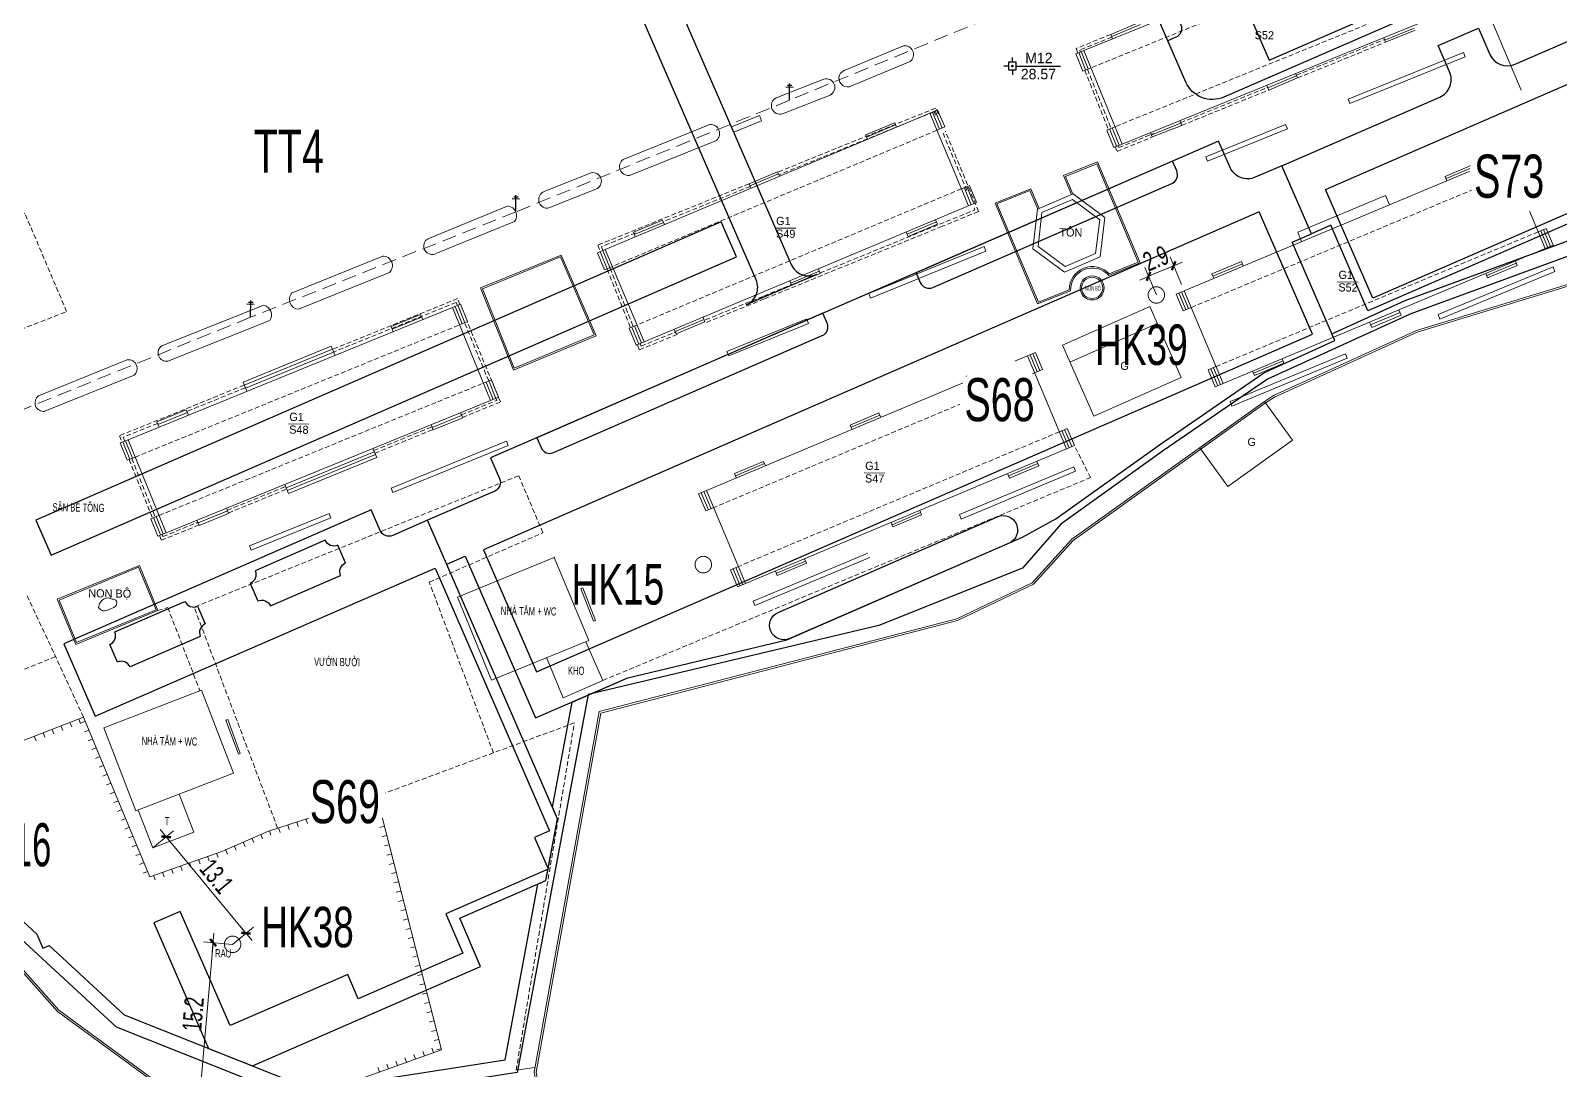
# Model space of a CAD drawing. Header units: inches. Extents: x 496359 to 501064, y 2374078 to 2377203.
# Drawn here: x 498344.3 to 498504.2, y 2376130.2 to 2376238.9 of the extents above; entities that cross this region are included whole.
import ezdxf
from ezdxf.enums import TextEntityAlignment as Align

# ---------------------------------------------------------------- set-up
doc = ezdxf.new("R2010")
doc.units = ezdxf.units.IN
doc.header["$MEASUREMENT"] = 0
doc.linetypes.add('DASHED', pattern=[0.75, 0.5, -0.25])
for name, color, linetype in [('cd', 7, 'Continuous'), ('chu', 6, 'Continuous'), ('MANH', 147, 'Continuous'), ('MOC - DC2', 1, 'Continuous'), ('NOI', 2, 'Continuous'), ('tl', 8, 'Continuous')]:
    doc.layers.add(name, color=color, linetype=linetype)
for name, color, linetype, lineweight in [('EG Text2', 7, 'Continuous', 18), ('ISO', 252, 'Continuous', 20), ('LC Dim', 8, 'Continuous', 18), ('LC Net dam 1', 30, 'Continuous', 30), ('LC Net manh', 239, 'Continuous', 5)]:
    doc.layers.add(name, color=color, linetype=linetype, lineweight=lineweight)
doc.styles.add('dien giai', font='', dxfattribs={"width": 0.8})
doc.styles.add('EG Hai', font='')
doc.styles.add('style1', font='')
doc.styles.get('dien giai').set_extended_font_data('.VnArial NarrowH')
doc.styles.get('EG Hai').set_extended_font_data('.VnArial NarrowH')
doc.styles.get('style1').set_extended_font_data('.VnAvantH')
doc.dimstyles.new('DIM300', dxfattribs={"dimscale": 0.5, "dimtxt": 2, "dimasz": 0.007, "dimexe": 1, "dimexo": 0, "dimgap": 0.4, "dimtad": 1, "dimtoh": 1, "dimdec": 1, "dimzin": 1, "dimdsep": 46, "dimtxsty": 'dien giai', "dimblk": 'rowdim', "dimcen": 2.5, "dimclrd": 256, "dimclre": 256, "dimclrt": 2, "dimazin": 0, "dimtfac": 1, "dimtdec": 1, "dimtix": 1, "dimtmove": 2, "dimatfit": 0, "dimldrblk": 'dot leader', "dimfxl": 2, "dimtolj": 1, "dimtzin": 0, "dimlwd": -1, "dimlwe": -1, "dimarcsym": 1})

# ---------------------------------------------------------------- blocks, each defined once
blk = doc.blocks.new('cdien')
at = {"layer": 'cd', "extrusion": (-0.000518657, 0.000768986, 1)}
for p, q in [((0, 0), (0, 3.5, 0)), ((-0.8, 2.78, 0), (0.76, 2.78, 0)), ((-0.46, 3.14, 0), (0.49, 3.14, 0))]:
    blk.add_line(p, q, dxfattribs=at)
blk = doc.blocks.new('1')
at = {"layer": 'tl', "color": 250, "lineweight": 0}
blk.add_line((0, -0.5), (0, 0), dxfattribs=at)
blk = doc.blocks.new('MOC')
at = {"layer": 'MOC - DC2'}
for points in [[(-0.4, 0), (-0.9, 0)], [(0, 0.4), (0, 0.9)], [(0.4, 0), (5.03, 0)], [(0, -0.4), (0, -0.9)]]:
    blk.add_lwpolyline(points, dxfattribs=at)
blk.add_lwpolyline([(-0.4, -0.4), (0.4, -0.4), (0.4, 0.4), (-0.4, 0.4)], close=True, dxfattribs=at)
blk.add_circle((0, 0), 0.0868, dxfattribs=at)
blk = doc.blocks.new('Nền HT mới')
at = {"layer": 'chu', "color": 6, "lineweight": 0, "elevation": -28.38}
for points in [[(36.8, -62.49), (38.95, -62.52)], [(95.59, -68.11), (97.74, -68.14)], [(-14.09, -82.97), (-11.94, -83)], [(46.11, -88.08), (48.26, -88.1)]]:
    blk.add_lwpolyline(points, dxfattribs=at)
at = {"layer": 'MANH', "color": 1, "linetype": 'DASHED', "lineweight": 0, "ltscale": 3, "elevation": -28.38}
blk.add_lwpolyline([(296.55, 137.3), (308.63, 107.72), (320.94, 78.75), (295.28, 58.9), (270.43, 45.09), (239.68, 32.37), (209.79, 20.25), (183.93, 9.6), (120.59, -15.78), (90.69, -27.72), (65.23, -38.06), (38.28, -49.14), (9.68, -60.81), (-18.05, -71.82), (-45.98, -83.15), (-74.53, -95.17)], dxfattribs=at)
at = {"layer": 'MANH', "lineweight": 0, "elevation": -28.38}
for points in [[(105.12, -25.24), (114.76, -48.09)], [(102.99, -30.16), (69.07, -43.94)], [(106.97, -39.94), (73.05, -53.72)], [(74.91, -40.98), (71.87, -42.26)], [(71.97, -42.49), (75, -41.21)], [(71.87, -42.26), (72.06, -42.72)], [(100.6, -43.07), (100.41, -42.6)], [(100.51, -42.84), (103.58, -41.59)], [(103.68, -41.82), (100.6, -43.07)], [(44.01, -46.03), (50.21, -43.45)], [(69.07, -43.94), (68.24, -44.27)], [(68.24, -44.27), (68.97, -46.09)], [(68.52, -44.16), (69.25, -45.97)], [(68.79, -44.05), (69.53, -45.86)], [(73.05, -53.72), (69.07, -43.94)], [(96.68, -49.02), (108.73, -44.15)], [(96.87, -49.49), (108.92, -44.61)], [(108.73, -44.15), (108.92, -44.61)], [(44.7, -47.68), (50.9, -45.1)], [(69.81, -45.75), (68.97, -46.09)], [(91.39, -46.81), (91.19, -46.35)], [(41.88, -46.93), (36.91, -48.89)], [(88.39, -48.07), (88.2, -47.61)], [(88.29, -47.84), (91.29, -46.58)], [(88.39, -48.07), (91.39, -46.81)], [(42.53, -48.59), (37.57, -50.55)], [(96.68, -49.02), (96.87, -49.49)], [(52.95, -50.49), (19.04, -64.72)], [(32.23, -51.93), (35.14, -50.73)], [(35.37, -51.29), (35.14, -50.73)], [(52.95, -50.49), (53.78, -50.14)], [(52.95, -50.49), (57.02, -60.18)], [(53.23, -50.38), (53.98, -52.16)], [(53.51, -50.26), (54.25, -52.04)], [(53.78, -50.14), (54.53, -51.93)], [(29.98, -51.68), (20.9, -55.33)], [(32.46, -52.49), (32.23, -51.93)], [(32.46, -52.49), (35.37, -51.29)], [(49.3, -51.48), (46.24, -52.76)], [(46.24, -52.76), (46.43, -53.23)], [(46.33, -53), (49.39, -51.71)], [(49.3, -51.48), (49.49, -51.94)], [(53.7, -52.28), (54.53, -51.93)], [(72.31, -51.91), (71.48, -52.25)], [(72.21, -54.06), (71.48, -52.25)], [(72.49, -53.95), (71.75, -52.13)], [(72.77, -53.83), (72.03, -52.02)], [(76.22, -52.97), (76.04, -52.51)], [(76.13, -52.74), (79.19, -51.53)], [(79.29, -51.77), (76.22, -52.97)], [(79.29, -51.77), (79.09, -51.27)], [(81.82, -55.04), (90.15, -51.67)], [(82, -55.5), (90.34, -52.13)], [(90.15, -51.67), (90.34, -52.13)], [(30.65, -53.34), (21.57, -57)], [(73.05, -53.72), (72.21, -54.06)], [(71.68, -67.45), (74.94, -66.14), (70.5, -55.58), (66.93, -57.01)], [(71.72, -67.27), (74.74, -66.06), (70.42, -55.78), (67.13, -57.09)], [(113.23, -54.95), (79.55, -69.05)], [(81.82, -55.04), (82, -55.5)], [(109.92, -55.79), (106.82, -57.09)], [(109.92, -55.79), (110.11, -56.26)], [(113.23, -54.95), (114.06, -54.6)], [(117.29, -64.64), (113.23, -54.95)], [(114.24, -56.59), (113.51, -54.84)], [(114.52, -56.47), (113.79, -54.72)], [(114.8, -56.36), (114.06, -54.6)], [(12.49, -58.76), (17.55, -56.72)], [(34.06, -57.86), (37.05, -56.61)], [(34.15, -58.09), (37.15, -56.84)], [(37.05, -56.61), (37.25, -57.07)], [(66.93, -57.01), (67.78, -59)], [(67.13, -57.09), (67.92, -58.94)], [(106.82, -57.09), (107.02, -57.55)], [(110.01, -56.03), (106.92, -57.32)], [(113.97, -56.7), (114.8, -56.36)], [(13.15, -60.39), (18.21, -58.36)], [(34.06, -57.86), (34.25, -58.32)], [(56.27, -58.39), (57.1, -58.04)], [(56.54, -58.27), (57.29, -60.06)], [(56.82, -58.16), (57.57, -59.94)], [(57.1, -58.04), (57.85, -59.83)], [(64.39, -60.45), (63.51, -58.39), (59.79, -59.88), (64.23, -70.43), (67.68, -69.05)], [(64.25, -60.51), (63.42, -58.58), (59.98, -59.96), (64.31, -70.24), (67.53, -68.94)], [(100.61, -59.1), (91.43, -62.94)], [(100.61, -59.1), (101.01, -60.07)], [(8.88, -60.18), (0.66, -63.54)], [(57.02, -60.18), (23.11, -74.4)], [(57.02, -60.18), (57.85, -59.83)], [(9.55, -61.81), (1.32, -65.17)], [(25.01, -61.67), (21.97, -62.94)], [(22.07, -63.18), (25.11, -61.9)], [(25.01, -61.67), (25.21, -62.13)], [(50.59, -63.14), (53.65, -61.86)], [(53.75, -62.09), (50.69, -63.38)], [(53.75, -62.09), (53.55, -61.63)], [(21.97, -62.94), (22.17, -63.41)], [(50.69, -63.38), (50.49, -62.91)], [(91.43, -62.94), (91.83, -63.91)], [(116.55, -62.89), (117.38, -62.54)], [(116.83, -62.77), (117.56, -64.52)], [(117.11, -62.66), (117.84, -64.41)], [(117.38, -62.54), (118.12, -64.29)], [(-4.22, -65.43), (-13.71, -69.28)], [(19.04, -64.72), (18.21, -65.07)], [(18.21, -65.07), (18.96, -66.85)], [(18.49, -64.95), (19.24, -66.74)], [(18.77, -64.83), (19.52, -66.62)], [(19.04, -64.72), (23.11, -74.4)], [(46.57, -69.35), (58.64, -64.44)], [(46.76, -69.81), (58.83, -64.91)], [(58.83, -64.91), (58.64, -64.44)], [(117.29, -64.64), (83.61, -78.74)], [(117.29, -64.64), (118.12, -64.29)], [(-3.53, -67.13), (-13.02, -70.98)], [(19.79, -66.5), (18.96, -66.85)], [(38.42, -68.25), (41.41, -66.99)], [(41.51, -67.23), (41.31, -66.76)], [(85.54, -65.99), (82.45, -67.29)], [(85.64, -66.23), (82.55, -67.52)], [(85.54, -65.99), (85.73, -66.46)], [(106.1, -71.54), (118.11, -66.56)], [(106.29, -72.01), (118.3, -67.02)], [(114.26, -66.18), (111.17, -67.47)], [(114.36, -66.41), (111.27, -67.71)], [(114.36, -66.41), (114.17, -65.95)], [(118.3, -67.02), (118.11, -66.56)], [(38.51, -68.48), (38.32, -68.02)], [(38.51, -68.48), (41.51, -67.23)], [(82.45, -67.29), (82.64, -67.75)], [(111.27, -67.71), (111.07, -67.24)], [(46.76, -69.81), (46.57, -69.35)], [(79.55, -69.05), (78.72, -69.39)], [(79.45, -71.15), (78.72, -69.39)], [(79.73, -71.03), (79, -69.28)], [(80.01, -70.92), (79.27, -69.16)], [(83.61, -78.74), (79.55, -69.05)], [(-30.85, -84.62), (3.07, -70.8)], [(-16.66, -70.55), (-27.32, -74.8)], [(-3.36, -72.78), (-0.27, -71.52)], [(-3.24, -73.05), (-0.16, -71.8)], [(-0.27, -71.52), (-0.05, -72.07)], [(3.07, -70.8), (3.9, -70.46)], [(3.07, -70.8), (7.03, -80.52)], [(3.35, -70.68), (4.09, -72.5)], [(3.63, -70.57), (4.37, -72.39)], [(3.9, -70.46), (4.64, -72.27)], [(29.46, -72.28), (29.27, -71.82)], [(66.83, -74.75), (75.96, -70.7)], [(75.96, -70.7), (79.25, -78.13)], [(80.28, -70.8), (79.45, -71.15)], [(99.03, -72.61), (102.12, -71.32)], [(102.24, -71.6), (99.15, -72.89)], [(102.24, -71.6), (102, -71.04)], [(106.29, -72.01), (106.1, -71.54)], [(-16.02, -72.16), (-26.68, -76.41)], [(-3.36, -72.78), (-3.13, -73.33)], [(3.81, -72.61), (4.64, -72.27)], [(22.36, -72.62), (21.53, -72.97)], [(21.53, -72.97), (22.28, -74.75)], [(21.8, -72.85), (22.55, -74.63)], [(22.08, -72.73), (22.83, -74.52)], [(26.43, -73.55), (26.23, -73.09)], [(26.33, -73.32), (29.37, -72.05)], [(29.46, -72.28), (26.43, -73.55)], [(31.76, -75.38), (40.09, -71.99)], [(31.95, -75.84), (40.28, -72.46)], [(40.28, -72.47), (40.1, -72.01)], [(76.74, -72.47), (67.61, -76.51)], [(99.15, -72.89), (98.91, -72.33)], [(-18.83, -78.6), (-9.6, -74.85)], [(-18.7, -78.91), (-9.48, -75.15)], [(-9.6, -74.85), (-9.21, -75.8)], [(23.11, -74.4), (22.28, -74.75)], [(66.83, -74.75), (70.12, -82.17)], [(-30.88, -76.25), (-40.2, -80.03)], [(-18.58, -79.22), (-9.36, -75.46)], [(63.17, -75.85), (29.62, -89.93)], [(31.95, -75.84), (31.76, -75.38)], [(59.87, -76.69), (56.81, -77.97)], [(59.87, -76.69), (60.07, -77.15)], [(64, -75.5), (63.17, -75.85)], [(63.17, -75.85), (67.25, -85.57)], [(63.44, -75.74), (64.19, -77.52)], [(63.72, -75.62), (64.47, -77.41)], [(64, -75.5), (64.75, -77.29)], [(84.34, -80.64), (96.4, -75.63)], [(84.53, -81.1), (96.59, -76.09)], [(89.89, -76.38), (86.79, -77.67)], [(89.98, -76.61), (86.89, -77.91)], [(89.98, -76.61), (89.79, -76.15)], [(96.59, -76.09), (96.4, -75.63)], [(-30.22, -77.87), (-39.54, -81.65)], [(56.81, -77.97), (57.01, -78.44)], [(56.91, -78.21), (59.97, -76.92)], [(63.92, -77.64), (64.75, -77.29)], [(79.25, -78.13), (70.12, -82.17)], [(82.87, -76.98), (82.04, -77.33)], [(82.04, -77.33), (82.78, -79.08)], [(82.32, -77.21), (83.05, -78.97)], [(82.6, -77.1), (83.33, -78.85)], [(86.89, -77.91), (86.7, -77.44)], [(-18.83, -78.6), (-18.43, -79.56)], [(6.29, -78.71), (7.13, -78.37)], [(7.31, -80.41), (6.57, -78.6)], [(7.59, -80.3), (6.85, -78.48)], [(7.87, -80.18), (7.13, -78.37)], [(83.61, -78.74), (82.78, -79.08)], [(-27.83, -82.75), (-24.76, -81.5)], [(-26.88, -94.35), (7.03, -80.52)], [(-24.76, -81.5), (-24.53, -82.05)], [(7.03, -80.52), (7.87, -80.18)], [(81.19, -85.47), (87.94, -80.61)], [(84.53, -81.1), (84.34, -80.64)], [(90.86, -84.67), (87.94, -80.61)], [(-27.83, -82.75), (-27.61, -83.3)], [(-27.72, -83.03), (-24.65, -81.77)], [(1.05, -83.6), (0.83, -83.05)], [(0.94, -83.33), (4.02, -82.07)], [(1.05, -83.6), (4.14, -82.34)], [(4.14, -82.34), (3.91, -81.8)], [(44.64, -83.08), (47.63, -81.82)], [(44.64, -83.08), (44.83, -83.54)], [(44.74, -83.31), (47.73, -82.06)], [(47.63, -81.82), (47.83, -82.29)], [(-30.85, -84.62), (-31.68, -84.96)], [(-31.13, -84.73), (-30.39, -86.55)], [(-30.85, -84.62), (-26.88, -94.35)], [(66.5, -83.79), (67.33, -83.44)], [(66.77, -83.67), (67.52, -85.46)], [(67.05, -83.56), (67.8, -85.34)], [(67.33, -83.44), (68.08, -85.23)], [(84.11, -89.52), (90.86, -84.67)], [(-31.68, -84.96), (-30.94, -86.77)], [(-31.4, -84.85), (-30.66, -86.66)], [(-14.33, -89.63), (-5.11, -85.88)], [(-14.21, -89.94), (-4.99, -86.18)], [(-4.86, -86.49), (-5.25, -85.53)], [(-3.35, -89.67), (8.71, -84.77)], [(-3.17, -90.13), (8.9, -85.23)], [(8.9, -85.23), (8.71, -84.77)], [(67.25, -85.57), (33.7, -99.65)], [(67.25, -85.57), (68.08, -85.23)], [(84.11, -89.52), (81.19, -85.47)], [(-30.11, -86.44), (-30.94, -86.77)], [(-14.08, -90.24), (-4.86, -86.49)], [(35.59, -86.88), (32.55, -88.15)], [(32.65, -88.38), (35.69, -87.11)], [(35.59, -86.88), (35.78, -87.34)], [(56.05, -92.45), (68, -87.46)], [(56.24, -92.91), (68.19, -87.92)], [(61.18, -88.39), (64.24, -87.11)], [(64.34, -87.34), (61.28, -88.62)], [(64.34, -87.34), (64.15, -86.88)], [(68.19, -87.92), (68, -87.46)], [(-14.08, -90.24), (-14.47, -89.29)], [(32.55, -88.15), (32.75, -88.62)], [(61.28, -88.62), (61.09, -88.16)], [(-3.17, -90.13), (-3.35, -89.67)], [(28.79, -90.28), (29.62, -89.93)], [(28.79, -90.28), (29.54, -92.06)], [(29.07, -90.16), (29.82, -91.95)], [(29.34, -90.04), (30.09, -91.83)], [(29.62, -89.93), (33.7, -99.65)], [(-27.62, -92.53), (-28.46, -92.87)], [(-27.16, -94.46), (-27.9, -92.64)], [(-23.53, -93.3), (-20.46, -92.05)], [(-23.42, -93.57), (-20.35, -92.32)], [(-20.35, -92.32), (-20.57, -91.77)], [(-18.17, -95.7), (-9.84, -92.32)], [(-9.65, -92.79), (-9.83, -92.33)], [(30.37, -91.71), (29.54, -92.06)], [(49.01, -93.5), (52, -92.24)], [(49.11, -93.73), (52.1, -92.47)], [(52.1, -92.47), (51.91, -92.01)], [(56.24, -92.91), (56.05, -92.45)], [(-27.72, -94.69), (-28.46, -92.87)], [(-27.44, -94.57), (-28.18, -92.76)], [(-26.88, -94.35), (-27.72, -94.69)], [(-23.42, -93.57), (-23.65, -93.03)], [(-17.98, -96.16), (-9.65, -92.78)], [(49.11, -93.73), (48.91, -93.27)], [(-17.98, -96.16), (-18.17, -95.7)], [(3.59, -101.06), (13.78, -96.91)], [(13.71, -96.94), (17.32, -105.59)], [(46.48, -96.48), (34.48, -101.5)], [(46.68, -96.94), (34.67, -101.96)], [(36.92, -98.57), (39.96, -97.3)], [(40.06, -97.53), (37.02, -98.8)], [(40.06, -97.53), (39.86, -97.06)], [(-27.72, -102.48), (-36.32, -106.02), (-38.26, -101.3), (-29.66, -97.76), (-27.72, -102.48)], [(32.95, -97.86), (32.12, -98.21)], [(32.12, -98.21), (32.87, -100)], [(32.4, -98.1), (33.15, -99.88)], [(32.67, -97.98), (33.42, -99.77)], [(37.02, -98.8), (36.83, -98.34)], [(16.49, -100.17), (16.68, -100.1)], [(17.81, -103.58), (16.49, -100.17)], [(18, -103.5), (16.68, -100.1)], [(33.7, -99.65), (32.87, -100)], [(7.13, -109.74), (3.59, -101.06)], [(34.67, -101.96), (34.48, -101.5)], [(17.81, -103.58), (18, -103.5)], [(7.13, -109.74), (17.32, -105.59)], [(14.62, -111.61), (18.78, -109.77), (16.99, -105.73)], [(14.62, -111.61), (12.89, -107.39)], [(-33.38, -114.74), (-23.17, -110.8)], [(-19.82, -119.48), (-23.17, -110.8)], [(-55.56, -121.37), (-35.49, -113.62), (-28.56, -130.3), (-21.06, -127.64), (-16.17, -125.52), (-4.86, -121.88), (1.9, -148.39), (-14.16, -154.12), (-14.26, -155.94)], [(-30.03, -123.42), (-33.38, -114.74)], [(-20.61, -113.94), (-20.42, -113.87)], [(-19.31, -117.48), (-20.61, -113.94)], [(-19.12, -117.41), (-20.42, -113.87)], [(-19.31, -117.48), (-19.12, -117.41)], [(-30.03, -123.42), (-19.82, -119.48)], [(-28.26, -127.29), (-23.98, -125.63), (-25.5, -121.67)], [(-28.26, -127.29), (-29.79, -123.33)], [(9.72, -150.51), (11.69, -150.22)]]:
    blk.add_lwpolyline(points, dxfattribs=at)
at = {"layer": 'MANH', "linetype": 'DASHED', "lineweight": 0, "elevation": -28.38}
for points in [[(103.73, -31.97), (69.81, -45.75)], [(106.23, -38.13), (72.31, -51.91)], [(53.7, -52.28), (19.79, -66.5)], [(113.97, -56.7), (80.28, -70.8)], [(56.27, -58.39), (22.36, -72.62)], [(116.55, -62.89), (82.87, -76.98)], [(-30.11, -86.44), (3.81, -72.61)], [(63.92, -77.64), (30.37, -91.71)], [(-27.62, -92.53), (6.29, -78.71)], [(66.5, -83.79), (32.95, -97.86)], [(18.78, -109.77), (69.76, -88.58), (68.08, -85.23)], [(9.99, -88.38), (-23.94, -102.12)], [(7.35, -117.35), (0.64, -99.51), (12.52, -94.34), (9.99, -88.38)], [(-35.49, -113.62), (-41.41, -100.88)], [(-27.72, -102.48), (-26.7, -102.14), (-23.33, -110.86)], [(-15.22, -125.21), (-23.94, -102.12)], [(-38.43, -107.29), (-55.97, -114.39)], [(9.72, -150.51), (15.8, -114.21), (-4.86, -121.88)]]:
    blk.add_lwpolyline(points, dxfattribs=at)
at = {"layer": 'MANH', "color": 5, "linetype": 'DASHED', "lineweight": 0, "elevation": -28.38}
for points in [[(71.87, -42.26), (68.25, -43.73), (68.43, -44.2)], [(71.98, -42.53), (68.63, -43.89), (68.71, -44.08)], [(91.27, -46.53), (100.49, -42.79)], [(91.27, -46.53), (100.49, -42.79)], [(91.39, -46.81), (100.6, -43.07)], [(91.39, -46.81), (100.6, -43.07)], [(69.16, -46.01), (71.62, -52.19)], [(69.44, -45.9), (71.9, -52.07)], [(79.17, -51.49), (88.28, -47.79)], [(79.17, -51.49), (88.28, -47.79)], [(79.29, -51.77), (88.39, -48.07)], [(79.29, -51.77), (88.39, -48.07)], [(53.84, -50.57), (53.58, -49.95), (37.07, -56.65)], [(53.56, -50.68), (53.42, -50.34), (37.19, -56.93)], [(54.1, -62.38), (58.06, -60.76), (54.59, -52.38)], [(56.83, -58.57), (54.31, -52.49)], [(72.62, -53.86), (72.71, -54.09), (76.36, -52.6)], [(72.62, -53.86), (72.71, -54.09), (76.36, -52.6)], [(72.34, -53.97), (72.54, -54.48), (76.47, -52.87)], [(72.34, -53.97), (72.54, -54.48), (76.47, -52.87)], [(34.06, -57.87), (18.25, -64.28), (18.51, -64.96)], [(34.18, -58.15), (25.29, -61.75)], [(53.98, -62.1), (57.67, -60.6), (57.58, -60.38)], [(41.5, -67.19), (53.98, -62.1)], [(22.21, -63), (18.63, -64.45), (18.79, -64.85)], [(35.71, -69.88), (54.1, -62.38)], [(19.24, -66.78), (21.68, -72.89)], [(19.52, -66.67), (21.96, -72.78)], [(35.6, -69.6), (38.49, -68.42)], [(3.85, -70.48), (3.6, -69.87), (-9.47, -75.17)], [(3.58, -70.59), (3.44, -70.26), (-9.36, -75.45)], [(29.5, -72.09), (35.6, -69.6)], [(29.62, -72.36), (35.71, -69.88)], [(4.12, -82.29), (8.08, -80.67), (4.6, -72.29)], [(6.85, -78.48), (4.33, -72.4)], [(22.69, -74.6), (22.78, -74.83), (26.43, -73.34)], [(22.41, -74.71), (22.61, -75.22), (26.54, -73.62)], [(-18.7, -78.91), (-31.74, -84.2), (-31.47, -84.87)], [(-18.59, -79.19), (-24.69, -81.66)], [(4, -82.01), (7.69, -80.51), (7.6, -80.29)], [(-27.77, -82.91), (-31.35, -84.36), (-31.19, -84.76)], [(-5.16, -85.75), (0.92, -83.27)], [(-5.05, -86.03), (1.03, -83.55)], [(-30.74, -86.69), (-28.3, -92.81)], [(-30.46, -86.58), (-28.02, -92.69)], [(-20.48, -92), (-14.38, -89.51)], [(-20.37, -92.28), (-14.27, -89.79)], [(-27.57, -94.63), (-27.37, -95.13), (-23.44, -93.53)], [(-27.29, -94.51), (-27.2, -94.74), (-23.55, -93.25)]]:
    blk.add_lwpolyline(points, dxfattribs=at)
at = {"layer": 'MANH', "color": 4, "lineweight": 0, "elevation": -28.38}
for points in [[(-45.02, -136.76), (-38.23, -144.39), (-27.99, -151.88), (-21.32, -152.74), (-17.46, -155.96), (13.14, -157.7), (11.81, -150.73), (18.58, -113.19), (55.85, -103.52), (63.79, -99.73), (67.94, -95.15), (88.05, -80.77), (88.99, -80.16), (103.9, -73.39), (120.14, -68.44)], [(-44.88, -136.61), (-38.1, -144.24), (-27.92, -151.69), (-21.23, -152.55), (-17.38, -155.77), (12.89, -157.49), (11.6, -150.73), (18.4, -113.03), (55.78, -103.33), (63.67, -99.57), (67.8, -95), (87.94, -80.61), (88.89, -79.99), (103.83, -73.21), (103.83, -73.21), (120.07, -68.25)]]:
    blk.add_lwpolyline(points, dxfattribs=at)
at = {"layer": 'MANH', "lineweight": 0, "elevation": -28.38}
for points in [[(63.74, -64.65), (64.21, -60.53), (67.95, -58.92), (71.27, -61.39), (70.75, -65.51), (67.03, -67.09)], [(64.27, -64.42), (64.68, -60.87), (67.88, -59.5), (70.74, -61.62), (70.29, -65.16), (67.1, -66.51)], [(9.45, -77.35), (18.09, -73.75), (14.43, -65.33), (5.99, -68.76)], [(9.53, -77.15), (17.89, -73.67), (14.35, -65.52), (6.19, -68.84)], [(-27.91, -102.39), (-36.23, -105.82), (-38.06, -101.38), (-29.75, -97.95)]]:
    blk.add_lwpolyline(points, close=True, dxfattribs=at)
at = {"layer": 'MANH', "linetype": 'DASHED', "lineweight": 0, "elevation": -28.38}
blk.add_lwpolyline([(-58.13, -79.42), (-37.27, -71.22), (-41.63, -60.96), (-62.33, -69.12)], close=True, dxfattribs=at)
at = {"layer": 'MANH', "lineweight": 0}
for radius in [1.26, 1.11]:
    blk.add_circle((69.93, -68.75, 1.18), radius, dxfattribs=at)
for centre, radius, start, end in [((50.34, -44.36, 1.1), 0.923, 306.6181, 98.6161), ((44.36, -46.85, 1.1), 0.897, 113.1738, 297.9533), ((42.14, -47.79, 1.09), 0.895, 296.1228, 106.8672), ((37.29, -49.7, 1.09), 0.895, 115.3431, 287.647), ((30.05, -52.61, 1), 0.939, 309.0371, 94.8307), ((21.46, -56.07, 1), 0.931, 127.3675, 276.5003), ((17.73, -57.6, 1.02), 0.897, 302.4307, 101.4226), ((12.97, -59.52, 0.94), 0.892, 121.0914, 281.4939), ((8.73, -61.2, 0.98), 1.02, 322.8486, 81.534), ((0.93, -64.38, 0.98), 0.883, 108.2009, 296.1817), ((-4.2, -66.41, 1.01), 0.984, 313.2183, 90.9232), ((69.96, -68.95, 1.17), 2.43, 43.849, 179.8113), ((69.96, -68.95, 1.17), 2.28, 41.3298, 182.3306), ((-12.98, -69.97, 1.01), 1.01, 136.3547, 267.7868), ((-16.9, -71.58, 1.04), 1.05, 326.5539, 76.8662), ((-26.82, -75.53, 1.04), 0.888, 124.655, 278.7652), ((-30.82, -77.17, 1.07), 0.921, 310.3085, 93.8021), ((-39.67, -80.76, 1.07), 0.901, 125.8096, 278.301)]:
    blk.add_arc(centre, radius, start, end, dxfattribs=at)
blk.add_spline([(-33.95, -102.15, 1.06), (-33.74, -101.59, 1.06), (-32.87, -101.16, 1.06), (-32.5, -101.27, 1.06), (-32.11, -101.39, 1.06), (-32.1, -101.93, 1.06), (-32.68, -102.3, 1.06), (-33.5, -102.5, 1.06), (-33.95, -102.15, 1.06)], degree=3, dxfattribs=at)
at = {"layer": 'MOC - DC2', "lineweight": 0}
blk.add_point((61.59, -45.57, 0.2), dxfattribs=at)
at = {"layer": 'cd', "lineweight": 0, "xscale": 0.5, "yscale": 0.5, "zscale": 0.5, "rotation": 359.2672157837458}
for p in [(38.28, -49.14, 1.13), (9.68, -60.81, 1.11), (-18.05, -71.82, 1.1)]:
    blk.add_blockref('cdien', p, dxfattribs=at)
at = {"layer": 'MOC - DC2', "lineweight": 0}
blk.add_blockref('MOC', (61.59, -45.57, 0.2), dxfattribs=at)
at = {"layer": 'NOI', "lineweight": 0}
for p, rotation in [((-38.79, -114.89, -28.38), 21.11312069336311), ((-37.86, -114.53, -28.38), 21.11312069336311), ((-36.92, -114.17, -28.38), 21.11312069336311), ((-35.99, -113.81, -28.38), 21.11312069336311), ((-35.31, -114.04, -28.38), 292.5474526449132), ((-34.93, -114.97, -28.38), 292.5474526449132), ((-40.65, -115.61, -28.38), 21.11312069336311), ((-39.72, -115.25, -28.38), 21.11312069336311), ((-34.54, -115.89, -28.38), 292.5474526449132), ((-34.16, -116.81, -28.38), 292.5474526449132), ((-33.78, -117.74, -28.38), 292.5474526449132), ((-33.39, -118.66, -28.38), 292.5474526449132), ((-33.01, -119.58, -28.38), 292.5474526449132), ((-32.63, -120.51, -28.38), 292.5474526449132), ((-32.24, -121.43, -28.38), 292.5474526449132), ((-31.86, -122.36, -28.38), 292.5474526449132), ((-8.45, -123.03, -28.38), 17.83324112478926), ((-7.49, -122.73, -28.38), 17.83324112478926), ((-6.54, -122.42, -28.38), 17.83324112478926), ((-5.59, -122.12, -28.38), 17.83324112478926), ((-4.8, -122.1, -28.38), 284.2919902282943), ((-4.55, -123.07, -28.38), 284.2919902282943), ((-31.48, -123.28, -28.38), 292.5474526449132), ((-31.09, -124.2, -28.38), 292.5474526449132), ((-13.21, -124.57, -28.38), 17.83324112478926), ((-12.25, -124.26, -28.38), 17.83324112478926), ((-11.3, -123.95, -28.38), 17.83324112478926), ((-10.35, -123.65, -28.38), 17.83324112478926), ((-9.4, -123.34, -28.38), 17.83324112478926), ((-4.31, -124.04, -28.38), 284.2919902282943), ((-30.71, -125.13, -28.38), 292.5474526449132), ((-30.33, -126.05, -28.38), 292.5474526449132), ((-17.9, -126.27, -28.38), 23.43711531692382), ((-16.98, -125.87, -28.38), 23.43711531692382), ((-16.06, -125.48, -28.38), 17.83324112478926), ((-15.11, -125.18, -28.38), 17.83324112478926), ((-14.16, -124.87, -28.38), 17.83324112478926), ((-4.06, -125.01, -28.38), 284.2919902282943), ((-3.81, -125.98, -28.38), 284.2919902282943), ((-29.94, -126.97, -28.38), 292.5474526449132), ((-29.56, -127.9, -28.38), 292.5474526449132), ((-21.59, -127.83, -28.38), 19.50132117190428), ((-20.65, -127.46, -28.38), 23.43711531692382), ((-19.74, -127.07, -28.38), 23.43711531692382), ((-18.82, -126.67, -28.38), 23.43711531692382), ((-3.57, -126.95, -28.38), 284.2919902282943), ((-3.32, -127.92, -28.38), 284.2919902282943), ((-29.18, -128.82, -28.38), 292.5474526449132), ((-26.3, -129.49, -28.38), 19.50132117190428), ((-25.36, -129.16, -28.38), 19.50132117190428), ((-24.41, -128.83, -28.38), 19.50132117190428), ((-23.47, -128.49, -28.38), 19.50132117190428), ((-22.53, -128.16, -28.38), 19.50132117190428), ((-3.07, -128.88, -28.38), 284.2919902282943), ((-28.79, -129.74, -28.38), 292.5474526449132), ((-28.18, -130.16, -28.38), 19.50132117190428), ((-27.24, -129.83, -28.38), 19.50132117190428), ((-2.83, -129.85, -28.38), 284.2919902282943), ((-2.58, -130.82, -28.38), 284.2919902282943), ((-2.33, -131.79, -28.38), 284.2919902282943), ((-2.08, -132.76, -28.38), 284.2919902282943), ((-1.84, -133.73, -28.38), 284.2919902282943), ((-1.59, -134.7, -28.38), 284.2919902282943), ((-1.34, -135.67, -28.38), 284.2919902282943), ((-1.1, -136.64, -28.38), 284.2919902282943), ((-0.85, -137.61, -28.38), 284.2919902282943), ((-0.6, -138.57, -28.38), 284.2919902282943), ((-0.36, -139.54, -28.38), 284.2919902282943), ((-0.11, -140.51, -28.38), 284.2919902282943), ((0.14, -141.48, -28.38), 284.2919902282943), ((0.38, -142.45, -28.38), 284.2919902282943), ((0.63, -143.42, -28.38), 284.2919902282943), ((0.88, -144.39, -28.38), 284.2919902282943), ((1.12, -145.36, -28.38), 284.2919902282943), ((1.37, -146.33, -28.38), 284.2919902282943), ((0.14, -149.02, -28.38), 199.6477924395067), ((1.08, -148.68, -28.38), 199.6477924395067), ((1.62, -147.3, -28.38), 284.2919902282943), ((1.87, -148.27, -28.38), 284.2919902282943), ((-4.57, -150.7, -28.38), 199.6477924395067), ((-3.63, -150.36, -28.38), 199.6477924395067), ((-2.69, -150.03, -28.38), 199.6477924395067), ((-1.75, -149.69, -28.38), 199.6477924395067), ((-0.81, -149.36, -28.38), 199.6477924395067)]:
    blk.add_blockref('1', p, dxfattribs=dict(at, rotation=rotation))
at = {"layer": 'chu', "color": 6, "lineweight": 0, "style": 'style1'}
for s, p in [('S52', (86.91, -42.75, -28.38)), ('G1', (36.89, -62.17, -28.38)), ('T¤N', (66.5, -63.36, -28.38)), ('S49', (36.88, -63.5, -28.38)), ('G1', (95.68, -67.8, -28.38)), ('S52', (95.66, -69.12, -28.38)), ('G', (72.87, -77.32, -28.38)), ('S48', (-14.01, -83.98, -28.38)), ('G1', (-14, -82.65, -28.38)), ('G', (86.16, -85.27, -28.38)), ('G1', (46.2, -87.76, -28.36)), ('S47', (46.18, -89.09, -28.36)), ('NON Bé', (-35.01, -101.08, -28.38))]:
    blk.add_text(s, height=0.85, rotation=359.2672, dxfattribs=at).set_placement(p)
for s, height, width, p in [('NON Bé', 0.5, 0.5, (69.19, -69.03, 1.18)), ('S¢N B£ T¤NG', 0.85, 0.7, (-38.75, -92.1, -28.38)), ('NHµ T¾M + WC', 0.85, 0.7, (8.11, -102.92, -28.38)), ('V¦êN B¦ëI', 0.85, 0.7, (-11.41, -108.24, -28.38)), ('KHO', 0.85, 0.7, (15.13, -109.17, -28.38)), ('NHµ T¾M + WC', 0.85, 0.7, (-29.43, -116.52, -28.38)), ('T', 0.85, 0.7, (-27.02, -124.91, -28.38)), ('RAU', 0.85, 0.7, (-41.76, -126.04, -28.38)), ('RAU', 0.85, 0.7, (-21.75, -138.71, -28.38))]:
    blk.add_text(s, height=height, rotation=359.2672, dxfattribs=dict(at, width=width)).set_placement(p)
at = {"layer": 'MOC - DC2', "lineweight": 0, "style": 'style1'}
for s, p in [('M12', (62.93, -45.27, 0.2)), ('28.57', (62.47, -46.95, 0.2))]:
    blk.add_text(s, height=1.1, dxfattribs=at).set_placement(p)
blk = doc.blocks.new('rowdim')
blk.add_line((-200, 0), (200, 0))
at = {"const_width": 50}
blk.add_lwpolyline([(-71, -71), (71, 71)], dxfattribs=at)
blk = doc.blocks.new('*D334')
at = {"layer": 'Defpoints', "color": 0, "transparency": 16777216}
for p in [(498463.75, 2376214.34), (498464.57, 2376212.38), (498461.94, 2376211.28)]:
    blk.add_point(p, dxfattribs=at)
at = {"layer": 'LC Dim', "transparency": 16777216}
for p, q in [((498464.57, 2376212.38), (498463.37, 2376215.26)), ((498461.94, 2376211.28), (498460.74, 2376214.16)), ((498461.12, 2376213.23), (498461.11, 2376213.23)), ((498461.12, 2376213.23), (498463.75, 2376214.34)), ((498463.76, 2376214.34), (498463.76, 2376214.34))]:
    blk.add_line(p, q, dxfattribs=at)
at = {"layer": 'LC Dim', "transparency": 16777216, "xscale": 0.005, "yscale": 0.005, "zscale": 0.005}
for p, rotation in [((498463.75, 2376214.34), 202.7070914754978), ((498461.12, 2376213.23), 22.70709147549782)]:
    blk.add_blockref('rowdim', p, dxfattribs=dict(at, rotation=rotation))
at = {"layer": 'LC Dim', "color": 2, "transparency": 16777216, "insert": (498461.89, 2376215.1), "char_height": 2, "attachment_point": 5, "rotation": 22.7071, "style": 'dien giai'}
blk.add_mtext('\\A1;2.9', dxfattribs=at)
blk = doc.blocks.new('dot leader')
at = {"const_width": 50}
blk.add_lwpolyline([(-25, 0, 1), (25, 0, 1)], format="xyb", close=True, dxfattribs=at)
blk = doc.blocks.new('*D337')
at = {"layer": 'Defpoints', "color": 0, "transparency": 16777216}
for p in [(498357.03, 2376153.49), (498366.78, 2376144.57), (498365.38, 2376143.41)]:
    blk.add_point(p, dxfattribs=at)
at = {"layer": 'LC Dim', "transparency": 16777216}
for p, q in [((498357.03, 2376153.49), (498359.2, 2376155.28)), ((498358.43, 2376154.64), (498366.77, 2376144.58)), ((498365.38, 2376143.41), (498367.55, 2376145.21))]:
    blk.add_line(p, q, dxfattribs=at)
at = {"layer": 'LC Dim', "transparency": 16777216, "xscale": 0.005, "yscale": 0.005, "zscale": 0.005}
for p, rotation in [((498358.43, 2376154.64), 129.6520548323225), ((498366.78, 2376144.57), 309.6520548323224)]:
    blk.add_blockref('rowdim', p, dxfattribs=dict(at, rotation=rotation))
at = {"layer": 'LC Dim', "color": 2, "transparency": 16777216, "insert": (498363.7, 2376150.51), "char_height": 2, "attachment_point": 5, "rotation": 309.6521, "style": 'dien giai'}
blk.add_mtext('\\A1;13.1', dxfattribs=at)
blk = doc.blocks.new('*D338')
at = {"layer": 'Defpoints', "color": 0, "transparency": 16777216}
for p in [(498365.38, 2376143.41), (498362.02, 2376128.4), (498364.06, 2376128.22)]:
    blk.add_point(p, dxfattribs=at)
at = {"layer": 'LC Dim', "transparency": 16777216}
for p, q in [((498363.34, 2376143.58), (498362.02, 2376128.41)), ((498365.38, 2376143.41), (498362.34, 2376143.68)), ((498364.06, 2376128.22), (498361.02, 2376128.49))]:
    blk.add_line(p, q, dxfattribs=at)
at = {"layer": 'LC Dim', "transparency": 16777216, "xscale": 0.005, "yscale": 0.005, "zscale": 0.005}
for p, rotation in [((498363.34, 2376143.59), 85.03860914290854), ((498362.02, 2376128.4), 265.0386091429085)]:
    blk.add_blockref('rowdim', p, dxfattribs=dict(at, rotation=rotation))
at = {"layer": 'LC Dim', "color": 2, "transparency": 16777216, "insert": (498361.26, 2376136.12), "char_height": 2, "attachment_point": 5, "rotation": 85.0386, "style": 'dien giai'}
blk.add_mtext('\\A1;15.2', dxfattribs=at)

msp = doc.modelspace()

# ---------------------------------------------------------------- linework, layer by layer
at = {"layer": 'LC Net dam 1'}
for points in [[(498438.48, 2376295.33), (498460.73, 2376305.01), (498461.91, 2376302.3), (498480.07, 2376310.21), (498487.48, 2376293.17), (498485.29, 2376292.21), (498496.38, 2376266.74), (498498.57, 2376267.7), (498505.98, 2376250.66), (498487.83, 2376242.76), (498488.78, 2376240.57), (498468.98, 2376231.96, -0.414214), (498465.03, 2376233.51), (498438.73, 2376293.96, -0.118006)], [(498463.15, 2376237.85), (498454.35, 2376258.06), (498455.19, 2376258.42, -0.414214), (498456.5, 2376257.9), (498464.5, 2376239.53, -0.414214), (498463.98, 2376238.21)], [(498463.63, 2376225.27), (498436.82, 2376213.6), (498437.26, 2376212.58, 0.414214), (498438.58, 2376212.06), (498463.56, 2376222.93, 0.414214), (498464.07, 2376224.24)], [(498427.09, 2376209.37), (498397.18, 2376196.35), (498397.62, 2376195.33, 0.414214), (498398.94, 2376194.81), (498427.02, 2376207.03, 0.414214), (498427.53, 2376208.34)], [(498423.62, 2376175.36, -1), (498422.42, 2376178.11), (498445.34, 2376188.09, -1), (498446.54, 2376185.34)], [(498367.74, 2376182.45, -0.414214), (498367.22, 2376181.13), (498368.02, 2376179.3, -0.414214), (498369.34, 2376178.78), (498376.67, 2376181.97, -0.414214), (498377.19, 2376183.29), (498376.39, 2376185.12, -0.414214), (498375.07, 2376185.64)], [(498360.4, 2376179.26, 0.414214), (498361.72, 2376178.74), (498362.52, 2376176.9, 0.414214), (498362, 2376175.59), (498354.66, 2376172.4, 0.414214), (498353.35, 2376172.91), (498352.55, 2376174.75, 0.414214), (498353.07, 2376176.06)]]:
    msp.add_lwpolyline(points, format="xyb", close=True, dxfattribs=at)
for points in [[(498458.78, 2376301.98), (498447.15, 2376296.92), (498473.74, 2376235.83), (498485.37, 2376240.89)], [(498418.04, 2376215.25), (498416.45, 2376218.91), (498344.82, 2376187.74), (498346.41, 2376184.07)], [(498398.36, 2376151.26), (498387.66, 2376146.6), (498389.45, 2376142.48), (498378.52, 2376137.72), (498377.41, 2376140.27), (498365.11, 2376134.92), (498359.91, 2376146.85), (498357.16, 2376145.66), (498362.87, 2376132.54), (498367.45, 2376130.72), (498391.31, 2376141.11), (498389.12, 2376146.15), (498398.13, 2376150.07)]]:
    msp.add_lwpolyline(points, close=True, dxfattribs=at)
at = {"layer": 'LC Net dam 1', "const_width": 0.1}
for points in [[(498461.08, 2376211.28, 1), (498462.8, 2376211.28, 1)], [(498413.72, 2376183.1, 1), (498415.45, 2376183.1, 1)], [(498364.52, 2376143.41, 1), (498366.24, 2376143.41, 1)]]:
    msp.add_lwpolyline(points, format="xyb", close=True, dxfattribs=at)

# ---------------------------------------------------------------- block references
at = {"layer": 'LC Net manh'}
msp.add_blockref('Nền HT mới', (498385.3, 2376280.77, 2.92), dxfattribs=at)

# ---------------------------------------------------------------- texts
at = {"layer": 'EG Text2', "style": 'EG Hai', "width": 0.8}
for s, p in [('hk39', (498460.38, 2376206.08, 112.29)), ('hk15', (498405.65, 2376181.04, -25.48)), ('hk38', (498373.21, 2376145.22, 112.29))]:
    msp.add_text(s, height=4.224, rotation=0, dxfattribs=at).set_placement(p, align=Align.MIDDLE_CENTER)

# ---------------------------------------------------------------- dimensions: what is measured, and where the dimension line sits
at = {"layer": 'LC Dim'}
for p1, p2, distance, picture, middle in [((498461.94, 2376211.28, -25.45), (498464.57, 2376212.38, -25.45), 2.12, '*D334', (498461.89, 2376215.1, -25.45)), ((498357.03, 2376153.49, -25.45), (498365.38, 2376143.41, -25.45), 1.82, '*D337', (498363.7, 2376150.51, -25.45)), ((498365.38, 2376143.41, -25.45), (498364.06, 2376128.22, -25.45), -2.05, '*D338', (498361.26, 2376136.12, -25.45))]:
    dim = msp.add_aligned_dim(p1=p1, p2=p2, distance=distance, dimstyle='DIM300', override={"dimscale": 1, "dimasz": 0.005, "dimpost": ''}, dxfattribs=at)
    dim.commit()
    dim.dimension.update_dxf_attribs({"geometry": picture, "text_midpoint": middle})

# ---------------------------------------------------------------- next in the draw order: wipeouts: each hides what was drawn before it
at = {"ltscale": 500}
for points in [[(498368.35, 2376223.37), (498367.88, 2376223.92), (498367.63, 2376224.32), (498367.39, 2376224.81), (498367.23, 2376225.34), (498367.13, 2376225.83), (498367.1, 2376226.27), (498367.12, 2376226.8), (498367.18, 2376227.21), (498367.34, 2376227.78), (498367.46, 2376228.1), (498367.69, 2376228.53), (498367.95, 2376228.92), (498368.33, 2376229.36), (498368.74, 2376229.72), (498369.21, 2376230.04), (498369.66, 2376230.27), (498370.1, 2376230.43), (498370.49, 2376230.53), (498371, 2376230.6), (498371.43, 2376230.61), (498371.85, 2376230.58), (498372.39, 2376230.48), (498372.8, 2376230.35), (498373.18, 2376230.19), (498373.77, 2376229.84), (498374.03, 2376229.65), (498374.33, 2376229.38), (498374.58, 2376229.1), (498374.84, 2376228.75), (498375.09, 2376228.34), (498375.25, 2376228), (498375.38, 2376227.65), (498375.49, 2376227.2), (498375.55, 2376226.79), (498375.57, 2376226.21), (498375.51, 2376225.66), (498375.42, 2376225.23), (498375.3, 2376224.88), (498375.1, 2376224.43), (498374.88, 2376224.05), (498374.68, 2376223.77), (498374.34, 2376223.38), (498374.08, 2376223.14), (498373.67, 2376222.83), (498373.39, 2376222.67), (498373.14, 2376222.54), (498372.83, 2376222.41), (498372.49, 2376222.29), (498372.15, 2376222.21), (498371.81, 2376222.16), (498371.45, 2376222.14), (498371.17, 2376222.14), (498370.73, 2376222.18), (498370.37, 2376222.25), (498369.96, 2376222.36), (498369.57, 2376222.52), (498369.09, 2376222.78), (498368.87, 2376222.92), (498368.57, 2376223.16)], [(498495.91, 2376220.76), (498495.44, 2376221.31), (498495.19, 2376221.71), (498494.95, 2376222.21), (498494.79, 2376222.73), (498494.69, 2376223.23), (498494.66, 2376223.67), (498494.68, 2376224.19), (498494.74, 2376224.6), (498494.9, 2376225.17), (498495.02, 2376225.49), (498495.25, 2376225.92), (498495.51, 2376226.32), (498495.89, 2376226.75), (498496.3, 2376227.11), (498496.77, 2376227.43), (498497.22, 2376227.66), (498497.66, 2376227.82), (498498.05, 2376227.92), (498498.56, 2376227.99), (498498.99, 2376228), (498499.41, 2376227.97), (498499.95, 2376227.87), (498500.36, 2376227.74), (498500.74, 2376227.58), (498501.33, 2376227.24), (498501.59, 2376227.04), (498501.89, 2376226.77), (498502.14, 2376226.49), (498502.4, 2376226.14), (498502.65, 2376225.73), (498502.81, 2376225.39), (498502.94, 2376225.04), (498503.05, 2376224.59), (498503.11, 2376224.18), (498503.13, 2376223.6), (498503.07, 2376223.05), (498502.98, 2376222.62), (498502.86, 2376222.27), (498502.66, 2376221.82), (498502.44, 2376221.45), (498502.24, 2376221.16), (498501.9, 2376220.77), (498501.64, 2376220.53), (498501.23, 2376220.23), (498500.95, 2376220.06), (498500.7, 2376219.93), (498500.4, 2376219.8), (498500.05, 2376219.69), (498499.71, 2376219.61), (498499.37, 2376219.55), (498499.01, 2376219.53), (498498.73, 2376219.53), (498498.29, 2376219.57), (498497.93, 2376219.64), (498497.52, 2376219.75), (498497.13, 2376219.91), (498496.65, 2376220.17), (498496.43, 2376220.31), (498496.13, 2376220.56)], [(498442.63, 2376197.4), (498442.17, 2376197.95), (498441.92, 2376198.35), (498441.68, 2376198.85), (498441.51, 2376199.37), (498441.42, 2376199.87), (498441.39, 2376200.31), (498441.41, 2376200.83), (498441.47, 2376201.24), (498441.63, 2376201.81), (498441.75, 2376202.13), (498441.98, 2376202.56), (498442.24, 2376202.96), (498442.62, 2376203.4), (498443.03, 2376203.75), (498443.5, 2376204.07), (498443.95, 2376204.3), (498444.39, 2376204.46), (498444.78, 2376204.56), (498445.29, 2376204.63), (498445.72, 2376204.64), (498446.13, 2376204.61), (498446.67, 2376204.51), (498447.09, 2376204.38), (498447.47, 2376204.22), (498448.06, 2376203.88), (498448.32, 2376203.68), (498448.61, 2376203.41), (498448.87, 2376203.13), (498449.13, 2376202.78), (498449.38, 2376202.37), (498449.54, 2376202.03), (498449.67, 2376201.68), (498449.78, 2376201.23), (498449.84, 2376200.83), (498449.86, 2376200.25), (498449.8, 2376199.69), (498449.71, 2376199.26), (498449.59, 2376198.91), (498449.39, 2376198.46), (498449.17, 2376198.09), (498448.97, 2376197.8), (498448.63, 2376197.42), (498448.37, 2376197.17), (498447.96, 2376196.87), (498447.68, 2376196.7), (498447.43, 2376196.57), (498447.12, 2376196.44), (498446.78, 2376196.33), (498446.44, 2376196.25), (498446.09, 2376196.19), (498445.74, 2376196.17), (498445.46, 2376196.17), (498445.02, 2376196.21), (498444.66, 2376196.28), (498444.25, 2376196.4), (498443.86, 2376196.55), (498443.38, 2376196.81), (498443.16, 2376196.96), (498442.86, 2376197.2)], [(498374.21, 2376155.39), (498373.74, 2376155.94), (498373.49, 2376156.34), (498373.25, 2376156.83), (498373.08, 2376157.36), (498372.99, 2376157.85), (498372.96, 2376158.29), (498372.98, 2376158.82), (498373.04, 2376159.22), (498373.2, 2376159.8), (498373.32, 2376160.11), (498373.55, 2376160.55), (498373.81, 2376160.94), (498374.19, 2376161.38), (498374.6, 2376161.74), (498375.07, 2376162.06), (498375.52, 2376162.28), (498375.96, 2376162.44), (498376.35, 2376162.54), (498376.86, 2376162.61), (498377.29, 2376162.63), (498377.71, 2376162.6), (498378.25, 2376162.5), (498378.66, 2376162.37), (498379.04, 2376162.21), (498379.63, 2376161.86), (498379.89, 2376161.66), (498380.19, 2376161.39), (498380.44, 2376161.12), (498380.7, 2376160.77), (498380.95, 2376160.36), (498381.11, 2376160.02), (498381.24, 2376159.66), (498381.35, 2376159.21), (498381.41, 2376158.81), (498381.43, 2376158.23), (498381.37, 2376157.68), (498381.28, 2376157.24), (498381.16, 2376156.89), (498380.96, 2376156.45), (498380.74, 2376156.07), (498380.54, 2376155.78), (498380.2, 2376155.4), (498379.94, 2376155.16), (498379.53, 2376154.85), (498379.25, 2376154.68), (498379, 2376154.55), (498378.69, 2376154.43), (498378.35, 2376154.31), (498378.01, 2376154.23), (498377.67, 2376154.18), (498377.31, 2376154.15), (498377.03, 2376154.16), (498376.59, 2376154.19), (498376.23, 2376154.26), (498375.82, 2376154.38), (498375.43, 2376154.54), (498374.95, 2376154.79), (498374.73, 2376154.94), (498374.43, 2376155.18)], [(498340.3, 2376150.88), (498339.84, 2376151.43), (498339.58, 2376151.83), (498339.35, 2376152.32), (498339.18, 2376152.85), (498339.09, 2376153.34), (498339.06, 2376153.78), (498339.08, 2376154.31), (498339.14, 2376154.71), (498339.29, 2376155.29), (498339.42, 2376155.6), (498339.64, 2376156.04), (498339.91, 2376156.43), (498340.29, 2376156.87), (498340.69, 2376157.23), (498341.17, 2376157.55), (498341.62, 2376157.78), (498342.06, 2376157.94), (498342.45, 2376158.04), (498342.96, 2376158.11), (498343.39, 2376158.12), (498343.8, 2376158.09), (498344.34, 2376157.99), (498344.75, 2376157.86), (498345.14, 2376157.7), (498345.72, 2376157.35), (498345.98, 2376157.15), (498346.28, 2376156.89), (498346.54, 2376156.61), (498346.8, 2376156.26), (498347.05, 2376155.85), (498347.21, 2376155.51), (498347.33, 2376155.16), (498347.45, 2376154.7), (498347.51, 2376154.3), (498347.53, 2376153.72), (498347.47, 2376153.17), (498347.37, 2376152.74), (498347.26, 2376152.39), (498347.06, 2376151.94), (498346.84, 2376151.56), (498346.63, 2376151.28), (498346.3, 2376150.89), (498346.03, 2376150.65), (498345.63, 2376150.34), (498345.35, 2376150.17), (498345.1, 2376150.05), (498344.79, 2376149.92), (498344.44, 2376149.8), (498344.11, 2376149.72), (498343.76, 2376149.67), (498343.41, 2376149.65), (498343.12, 2376149.65), (498342.69, 2376149.69), (498342.33, 2376149.76), (498341.92, 2376149.87), (498341.53, 2376150.03), (498341.05, 2376150.29), (498340.83, 2376150.43), (498340.52, 2376150.67)]]:
    msp.add_wipeout(points, dxfattribs=at).translate(0, 0, -292.38).dxf.layer = 'ISO'

# ---------------------------------------------------------------- next in the draw order: linework, layer by layer
at = {"layer": 'LC Net dam 1'}
for points in [[(498324.4, 2376232.3), (498321.21, 2376239.63, 0.414214), (498323.84, 2376238.6), (498393.53, 2376268.92, 0.414214), (498394.56, 2376271.55), (498393.4, 2376274.23, 0.414214), (498389.45, 2376275.78), (498398.62, 2376279.77, 0.414214), (498397.07, 2376275.83), (498423.77, 2376214.47, 0.414214), (498426.4, 2376213.43), (498419.07, 2376210.24, 0.414214), (498420.1, 2376212.87), (498397.76, 2376264.22, 0.414214), (498395.12, 2376265.25), (498325.44, 2376234.93, 0.414214)], [(498480.17, 2376218.56), (498478.15, 2376217.68), (498475.05, 2376224.79), (498491.56, 2376231.97, 0.414214), (498492.6, 2376234.6), (498491.4, 2376237.35), (498495.6, 2376239.18), (498496.8, 2376236.43, 0.414213), (498499.43, 2376235.39), (498525.24, 2376246.63), (498531.27, 2376232.77), (498519.94, 2376227.85), (498520.9, 2376225.66), (498484.05, 2376209.62)], [(498398.37, 2376151.31), (498399.35, 2376156.54), (498385.77, 2376187.73), (498382.12, 2376186.14, -0.414214), (498380.81, 2376186.66), (498379.87, 2376188.82), (498347.74, 2376174.83), (498351.03, 2376167.27), (498386.57, 2376182.74), (498398.52, 2376155.27), (498396.94, 2376154.58)]]:
    msp.add_lwpolyline(points, format="xyb", close=True, dxfattribs=at)
for points in [[(498519.58, 2376226.17), (498484.57, 2376210.94), (498479.63, 2376222.29), (498514.64, 2376237.53)], [(498478.25, 2376207.17), (498472.69, 2376219.96), (498391.59, 2376184.66), (498397.15, 2376171.88)]]:
    msp.add_lwpolyline(points, close=True, dxfattribs=at)
for points in [[(498333.45, 2376155.06), (498344.92, 2376144.47), (498345.56, 2376143.01), (498346.2, 2376143.29), (498354.06, 2376136.04), (498373.74, 2376128.22), (498393.86, 2376131.35), (498397.3, 2376149.71), (498398.13, 2376150.07), (498399.35, 2376156.54), (498398.81, 2376157.76), (498400.87, 2376168.73), (498406.7, 2376171.27), (498423.32, 2376175.23), (498447.95, 2376185.95), (498451.45, 2376187.9), (498462.26, 2376195.62), (498473.19, 2376203.15), (498480.6, 2376206.52), (498480.3, 2376207.21), (498487.96, 2376210.7), (498545.84, 2376231.91)], [(498545.97, 2376230.36), (498488.53, 2376209.31), (498473.56, 2376202.49), (498462.69, 2376195.01), (498451.95, 2376187.34), (498447.95, 2376182.74), (498432.93, 2376176.75), (498402.54, 2376169.51), (498395.14, 2376130.03), (498373.56, 2376126.68), (498353.25, 2376134.75), (498332.69, 2376153.72)]]:
    msp.add_lwpolyline(points, dxfattribs=at)
msp.add_lwpolyline([(498387.77, 2376183.14), (498389.7, 2376183.98), (498397.06, 2376167.08), (498406.7, 2376171.27), (498423.32, 2376175.23), (498447.95, 2376185.95), (498451.45, 2376187.9), (498462.26, 2376195.62), (498473.19, 2376203.15), (498480.6, 2376206.52), (498476.13, 2376216.8), (498478.15, 2376217.68), (498475.05, 2376224.79), (498472.28, 2376223.58, -0.414214), (498469.65, 2376224.62), (498468.45, 2376227.37), (498392.35, 2376194.25), (498393.29, 2376192.09, -0.414214), (498392.78, 2376190.78), (498385.77, 2376187.73)], format="xyb", dxfattribs=at)

# ---------------------------------------------------------------- next in the draw order: texts
at = {"layer": 'EG Text2', "style": 'EG Hai'}
for s, width, p in [('tt4', 0.8, (498371.26, 2376226.31, -292.38)), ('S73', 0.8, (498498.82, 2376223.7, -292.38)), ('s68', 0.8, (498445.55, 2376200.34, -292.38)), ('s69', 0.8, (498377.12, 2376158.32, -292.38)), ('k16', 0.7, (498343.22, 2376153.82, -292.38))]:
    msp.add_text(s, height=4.5, rotation=0, dxfattribs=dict(at, width=width)).set_placement(p, align=Align.MIDDLE_CENTER)

doc.saveas('drawing.dxf')
